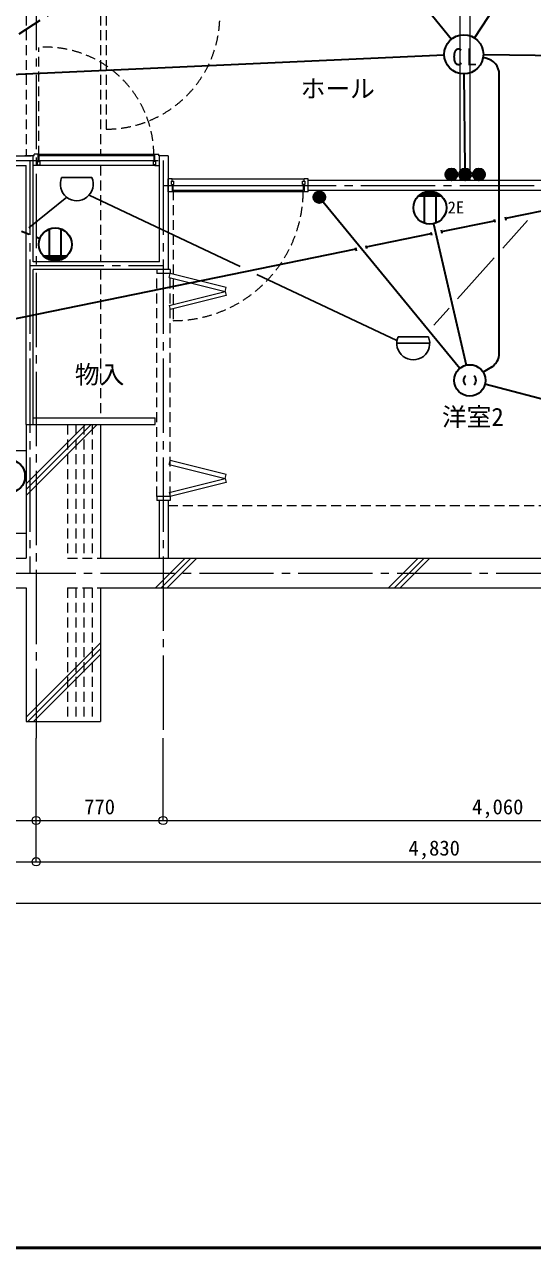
# Model space of a CAD drawing. Units: millimetres at full size, sheet at 1:50. Extents: x -9674 to 9699, y -6794 to 6791.
# Drawn here: x 1846 to 4928, y -6794 to 626 of the extents above; entities that cross this region are included whole.
import ezdxf
from ezdxf.enums import TextEntityAlignment as Align

# ---------------------------------------------------------------- set-up
doc = ezdxf.new("R2010")
doc.units = ezdxf.units.MM
doc.header["$LTSCALE"] = 50
doc.header["$PDMODE"] = 32
doc.header["$PDSIZE"] = 50
for name, pattern in [('CHAIN1', [8, 5, -1, 1, -1]), ('CHAIN2', [12, 9, -1, 1, -1]), ('DASHED1', [1.8, 1.2, -0.6]), ('DASHED3', [4, 3, -1])]:
    doc.linetypes.add(name, pattern=pattern)
for name, color, linetype, lineweight in [('0-0_図面枠', 7, 'Continuous', 9), ('1-0_芯', 134, 'DASHED1', 9), ('1-1_躯体', 134, 'Continuous', 9), ('1-2_間仕切', 134, 'Continuous', 9), ('1-3_建具', 134, 'Continuous', 9), ('1-5_設備', 134, 'Continuous', 9), ('1-8_ハッチ', 134, 'Continuous', 9), ('1-B_寸法', 134, 'Continuous', 9), ('1-C_梁', 134, 'DASHED1', 9), ('2-0_芯', 2, 'Continuous', 35), ('2-E', 2, 'Continuous', 35), ('3-3', 1, 'Continuous', 25), ('3-E', 3, 'Continuous', 35)]:
    doc.layers.add(name, color=color, linetype=linetype, lineweight=lineweight)
doc.layers.add('1-A_文字', color=134, linetype='Continuous')
doc.styles.add('ＭＳ ゴシック', font='')
doc.styles.get('ＭＳ ゴシック').set_extended_font_data('MS Gothic')

msp = doc.modelspace()

# ---------------------------------------------------------------- linework, layer by layer
at = {"layer": '0-0_図面枠'}
for p, q in [((-9673.92, -6793.93), (9698.92, -6793.93)), ((-9672.16, -6792.16), (9697.16, -6792.16)), ((-9670.4, -6790.4), (9695.4, -6790.4)), ((9693.64, -6788.64), (-9668.64, -6788.64)), ((-9666.87, -6786.88), (9691.87, -6786.88)), ((-9665.11, -6785.11), (9690.11, -6785.11)), ((-9663.35, -6783.35), (9688.35, -6783.35))]:
    msp.add_line(p, q, dxfattribs=at)
at = {"layer": '1-0_芯', "linetype": 'CHAIN2'}
for p, q in [((1917.5, 4520.51), (1917.5, -3699.49)), ((-892.5, -199.49), (2687.5, -199.49)), ((1878.5, -199.49), (1878.5, -2699.49)), ((2687.5, -199.49), (2687.5, -3699.49)), ((2687.5, -349.49), (8517.5, -349.49)), ((1878.5, -835.99), (2687.5, -835.99)), ((-8492.5, -2699.49), (8517.5, -2699.49))]:
    msp.add_line(p, q, dxfattribs=at)
at = {"layer": '1-0_芯'}
for p, q in [((2157.5, -1799.49), (2157.5, -2609.49)), ((2207.5, -1799.49), (2207.5, -2609.49)), ((2257.5, -1799.49), (2257.5, -2609.49)), ((2107.5, -2789.49), (2107.5, -3599.49)), ((2107.5, -2789.49), (2307.5, -2789.49)), ((2157.5, -2789.49), (2157.5, -3599.49)), ((2207.5, -2789.49), (2207.5, -3599.49)), ((2257.5, -2789.49), (2257.5, -3599.49))]:
    msp.add_line(p, q, dxfattribs=at)
msp.add_lwpolyline([(2107.5, -1799.49), (2107.5, -2609.49), (2307.5, -2609.49)], dxfattribs=at)
at = {"layer": '1-1_躯体'}
for p, q in [((1857.5, -1799.49), (2307.5, -1799.49)), ((1857.5, -1799.49), (1857.5, -2609.49)), ((2307.5, -1799.49), (2307.5, -2609.49)), ((2307.5, -2609.49), (6357.5, -2609.49)), ((2307.5, -2789.49), (2307.5, -3599.49)), ((1857.5, -3599.49), (2307.5, -3599.49))]:
    msp.add_line(p, q, dxfattribs=at)
for points in [[(-2642.5, -1799.49), (-2642.5, -2609.49), (1857.5, -2609.49)], [(-2642.5, -2789.49), (1857.5, -2789.49), (1857.5, -3599.49)], [(2307.5, -2789.49), (6357.5, -2789.49), (6357.5, -3599.49)]]:
    msp.add_lwpolyline(points, dxfattribs=at)
at = {"layer": '1-2_間仕切'}
for p, q in [((1003.5, -169.49), (1887.5, -169.49)), ((1904.5, -169.49), (1848.5, -169.49)), ((1899.5, -812.49), (1899.5, -169.49)), ((2717.5, -169.49), (2661.5, -169.49)), ((2666.5, -812.49), (2666.5, -169.49)), ((2717.5, -169.49), (2717.5, -859.49)), ((1003.5, -229.49), (1857.5, -229.49)), ((1857.5, -1799.49), (1857.5, -229.49)), ((5552.5, -319.49), (3567.5, -319.49)), ((5552.5, -380.49), (3567.5, -380.49)), ((2666.5, -812.49), (1899.5, -812.49)), ((1899.5, -1799.49), (1899.5, -859.49)), ((2717.5, -859.49), (1899.5, -859.49)), ((1899.5, -1759.49), (2640, -1759.49)), ((2666.5, -2609.49), (2666.5, -2259.49)), ((2717.5, -2259.49), (2717.5, -2609.49))]:
    msp.add_line(p, q, dxfattribs=at)
msp.add_lwpolyline([(1899.5, -1799.49), (2640, -1799.49), (2640, -1759.49)], dxfattribs=at)
at = {"layer": '1-3_建具', "linetype": 'DASHED1'}
for p, q in [((2342.5, 680.51), (2342.5, -8.49)), ((1934.5, -169.49), (1934.5, 487.35)), ((2747.5, -379.49), (2747.5, -1169.49)), ((2650, -2234.49), (2650, -884.49)), ((2730, -2234.49), (2730, -884.49))]:
    msp.add_line(p, q, dxfattribs=at)
at = {"layer": '1-3_建具'}
for p, q in [((1929.5, -159.49), (1904.5, -159.49)), ((1904.5, -169.49), (1904.5, -159.49)), ((1924.5, -204.49), (1924.5, -224.49)), ((1924.5, -204.49), (1939.5, -204.49)), ((1929.5, -204.49), (1929.5, -159.49)), ((1929.5, -159.49), (2636.5, -159.49)), ((1934.5, -169.49), (1934.5, -199.49)), ((2631.5, -169.49), (1934.5, -169.49)), ((1934.5, -199.49), (2631.5, -199.49)), ((1939.5, -204.49), (1939.5, -224.49)), ((2626.5, -204.49), (2626.5, -224.49)), ((2641.5, -204.49), (2626.5, -204.49)), ((2631.5, -169.49), (2631.5, -199.49)), ((2636.5, -159.49), (2661.5, -159.49)), ((2636.5, -204.49), (2636.5, -159.49)), ((2641.5, -204.49), (2641.5, -224.49)), ((2661.5, -169.49), (2661.5, -159.49)), ((1929.5, -229.49), (1899.5, -229.49)), ((1924.5, -224.49), (1939.5, -224.49)), ((1929.5, -229.49), (1929.5, -224.49)), ((2636.5, -229.49), (1929.5, -229.49)), ((2641.5, -224.49), (2626.5, -224.49)), ((2636.5, -229.49), (2636.5, -224.49)), ((2636.5, -229.49), (2666.5, -229.49)), ((2742.5, -309.49), (2717.5, -309.49)), ((2737.5, -324.49), (2752.5, -324.49)), ((2737.5, -344.49), (2737.5, -324.49)), ((2737.5, -344.49), (2752.5, -344.49)), ((2742.5, -324.49), (2742.5, -309.49)), ((2742.5, -309.49), (3542.5, -309.49)), ((2742.5, -344.49), (2742.5, -389.49)), ((2747.5, -379.49), (2747.5, -349.49)), ((2747.5, -349.49), (3537.5, -349.49)), ((2752.5, -344.49), (2752.5, -324.49)), ((3532.5, -324.49), (3547.5, -324.49)), ((3532.5, -344.49), (3532.5, -324.49)), ((3547.5, -344.49), (3532.5, -344.49)), ((3537.5, -349.49), (3537.5, -379.49)), ((3567.5, -309.49), (3542.5, -309.49)), ((3542.5, -324.49), (3542.5, -309.49)), ((3547.5, -324.49), (3547.5, -344.49)), ((3567.5, -389.49), (3567.5, -309.49)), ((3537.5, -379.49), (2747.5, -379.49)), ((3567.5, -389.49), (3542.5, -389.49)), ((2650, -859.49), (2650, -884.49)), ((2730, -859.49), (2650, -859.49)), ((2730, -884.49), (2650, -884.49)), ((2723.94, -908.74), (2730, -884.49)), ((2730, -859.49), (2730, -884.49)), ((3069.55, -969.38), (2730, -884.49)), ((2723.94, -908.74), (3063.49, -993.63)), ((2723.94, -1078.52), (3063.49, -993.63)), ((3069.55, -1017.88), (2730, -1102.77)), ((3063.49, -993.63), (3069.55, -969.38)), ((3063.49, -993.63), (3069.55, -1017.88)), ((2723.94, -1078.52), (2730, -1102.77)), ((2723.94, -2040.46), (2730, -2016.21)), ((2723.94, -2040.46), (3063.49, -2125.35)), ((3069.55, -2101.1), (2730, -2016.21)), ((2723.94, -2210.24), (3063.49, -2125.35)), ((3069.55, -2149.6), (2730, -2234.49)), ((3063.49, -2125.35), (3069.55, -2101.1)), ((3063.49, -2125.35), (3069.55, -2149.6)), ((2723.94, -2210.24), (2730, -2234.49)), ((2730, -2259.49), (2650, -2259.49)), ((2730, -2234.49), (2730, -2259.49))]:
    msp.add_line(p, q, dxfattribs=at)
for points in [[(2742.5, -389.49), (2717.5, -389.49), (2717.5, -309.49)], [(3542.5, -344.49), (3542.5, -389.49), (2742.5, -389.49)], [(2730, -2234.49), (2650, -2234.49), (2650, -2259.49)]]:
    msp.add_lwpolyline(points, dxfattribs=at)
at = {"layer": '1-3_建具', "linetype": 'DASHED1'}
for centre, radius, start, end in [((2342.5, 680.51), 689, 270, 0), ((1973.5, -169.49), 658, 0, 93.39794), ((2747.5, -379.49), 790, 270, 360)]:
    msp.add_arc(centre, radius, start, end, dxfattribs=at)
at = {"layer": '1-5_設備'}
for p, q in [((4487.5, 1140.51), (4487.5, -319.49)), ((4547.5, 1140.51), (4547.5, -319.49)), ((-862.5, -1957.49), (1857.5, -1957.49)), ((-862.5, -2457.49), (1857.5, -2457.49))]:
    msp.add_line(p, q, dxfattribs=at)
at = {"layer": '1-8_ハッチ'}
for p, q in [((1857.5, -2229.11), (2287.12, -1799.49)), ((1857.5, -2193.75), (2251.76, -1799.49)), ((1857.5, -2158.4), (2216.41, -1799.49)), ((2640.62, -2789.49), (2820.62, -2609.49)), ((2675.98, -2789.49), (2855.98, -2609.49)), ((2711.33, -2789.49), (2891.33, -2609.49)), ((4054.83, -2789.49), (4234.83, -2609.49)), ((4090.19, -2789.49), (4270.19, -2609.49)), ((4125.54, -2789.49), (4305.54, -2609.49)), ((1857.5, -3572.61), (2307.5, -3122.61)), ((1865.98, -3599.49), (2307.5, -3157.96)), ((1901.33, -3599.49), (2307.5, -3193.32))]:
    msp.add_line(p, q, dxfattribs=at)
at = {"layer": '1-B_寸法'}
for p, q in [((1917.5, -4449.49), (1917.5, -3699.49)), ((2687.5, -4199.49), (2687.5, -3699.49)), ((-892.5, -4199.49), (1917.5, -4199.49)), ((1917.5, -4199.49), (2687.5, -4199.49)), ((2687.5, -4199.49), (6747.5, -4199.49)), ((-3032.5, -4449.49), (1917.5, -4449.49)), ((1917.5, -4449.49), (6747.5, -4449.49)), ((-6752.5, -4699.49), (6747.5, -4699.49))]:
    msp.add_line(p, q, dxfattribs=at)
for p in [(1917.5, -4199.49), (2687.5, -4199.49), (1917.5, -4449.49)]:
    msp.add_point(p, dxfattribs=at)
at = {"layer": '1-C_梁'}
for p, q in [((1857.5, 680.51), (1857.5, -169.49)), ((2307.5, 680.51), (2307.5, -159.49)), ((2307.5, -229.49), (2307.5, -812.49)), ((2307.5, -859.49), (2307.5, -1759.49)), ((2717.5, -2289.49), (6322.5, -2289.49))]:
    msp.add_line(p, q, dxfattribs=at)
at = {"layer": '2-0_芯'}
for p, q in [((4872.05, 996.47), (4576.27, 544.36)), ((4095.98, 955.71), (4436.32, 537.12)), ((4392.6, 439.56), (730.41, 272.82)), ((4644.34, 421.17), (4628.17, 424.06)), ((4630.01, 443.62), (5927.58, 428.99)), ((4519.52, -247.25), (4512.67, 326.2)), ((4726.75, -1366.64), (4726.75, 322.73)), ((4407.36, -304.86), (4407.36, -261.66)), ((4416.97, -313.72), (4416.97, -252.8)), ((4426.57, -317.96), (4426.57, -248.56)), ((4436.17, -319.27), (4436.17, -247.25)), ((4445.77, -317.96), (4445.77, -248.56)), ((4455.37, -313.72), (4455.37, -252.8)), ((4464.98, -304.86), (4464.98, -261.66)), ((4490.71, -304.86), (4490.71, -261.66)), ((4500.32, -313.72), (4500.32, -252.8)), ((4509.92, -317.96), (4509.92, -248.56)), ((4519.52, -319.27), (4519.52, -247.25)), ((4529.12, -317.96), (4529.12, -248.56)), ((4538.72, -313.72), (4538.72, -252.8)), ((4548.32, -304.86), (4548.32, -261.66)), ((4574.06, -304.86), (4574.06, -261.66)), ((4583.66, -313.72), (4583.66, -252.8)), ((4593.27, -317.96), (4593.27, -248.56)), ((4602.87, -319.27), (4602.87, -247.25)), ((4612.47, -317.96), (4612.47, -248.56)), ((4622.07, -313.72), (4622.07, -252.8)), ((4631.67, -304.86), (4631.67, -261.66)), ((3671.04, -420.87), (3599.03, -420.87)), ((3669.74, -411.27), (3600.33, -411.27)), ((3669.74, -430.47), (3600.33, -430.47)), ((3665.49, -401.67), (3604.57, -401.67)), ((3665.49, -440.07), (3604.57, -440.07)), ((3656.64, -392.06), (3613.43, -392.06)), ((4377.23, -414.92), (4234.4, -414.92)), ((4374.16, -411.92), (4237.48, -411.92)), ((4367.13, -405.92), (4244.51, -405.92)), ((4358.5, -399.92), (4253.14, -399.92)), ((4347.28, -393.92), (4264.35, -393.92)), ((4270.82, -391.24), (4270.82, -578.63)), ((4330.14, -387.92), (4281.5, -387.92)), ((4340.82, -391.24), (4340.82, -578.63)), ((3656.64, -449.68), (3613.43, -449.68)), ((3657.9, -448.69), (4487.38, -1457.83)), ((4328.35, -582.39), (4526.3, -1438.66)), ((1998.18, -800.81), (1998.18, -613.42)), ((2068.18, -800.81), (2068.18, -613.42)), ((1961.77, -777.13), (2104.6, -777.13)), ((1964.84, -780.13), (2101.52, -780.13)), ((1971.87, -786.13), (2094.49, -786.13)), ((1980.5, -792.13), (2085.86, -792.13)), ((1991.72, -798.13), (2074.65, -798.13)), ((2008.86, -804.13), (2057.5, -804.13)), ((4678.45, -1452.24), (4629.01, -1482.1)), ((6118.05, -1939.66), (4639.63, -1555.13)), ((1848.1, -2087.64), (1848.1, -2136.28))]:
    msp.add_line(p, q, dxfattribs=at)
at = {"layer": '2-0_芯', "linetype": 'CHAIN1'}
msp.add_line((1177.69, -370.45), (1940.11, -670.49), dxfattribs=at)
at = {"layer": '2-0_芯'}
for centre, radius in [((4436.17, -283.26), 36.01), ((4519.52, -283.26), 36.01), ((4602.87, -283.26), 36.01), ((3635.03, -420.87), 36.01), ((4305.82, -484.94), 100.02), ((2033.18, -707.12), 100.02), ((1751.09, -2111.96), 100.02)]:
    msp.add_circle(centre, radius, dxfattribs=at)
for centre, start, end in [((4626.75, 322.73), 0, 79.86557), ((4626.75, -1366.64), 301.13198, 0)]:
    msp.add_arc(centre, 100, start, end, dxfattribs=at)
at = {"layer": '2-E'}
for centre, radius in [((4511.25, 444.96), 118.77), ((4547.7, -1531.22), 95)]:
    msp.add_circle(centre, radius, dxfattribs=at)
for centre, start, end in [((4547.77, -1531.22), 134.60825, 225.39172), ((4547.62, -1531.22), 314.60825, 45.39172)]:
    msp.add_arc(centre, 38.07, start, end, dxfattribs=at)
at = {"layer": '3-3'}
for p, q in [((2072.09, -302.12), (2255.46, -302.12)), ((2102.73, -421.36), (1873.57, -606.16)), ((2239.23, -407.8), (3154.46, -840.4)), ((4898.72, -562.35), (4748.03, -730.52)), ((4696.03, -788.54), (4472.64, -1037.83)), ((3256.57, -888.66), (4106.08, -1290.2)), ((4422.27, -1094.05), (4329.88, -1197.16)), ((4104.7, -1306.82), (4304.74, -1306.82)), ((4113.03, -1266.81), (4296.4, -1266.81))]:
    msp.add_line(p, q, dxfattribs=at)
for centre in [(2163.78, -342.12), (4204.72, -1306.81)]:
    msp.add_arc(centre, 100.03, 156.4305, 23.56947, dxfattribs=at)
at = {"layer": '3-E', "linetype": 'DASHED3'}
msp.add_line((5975.55, 3246.82), (1422.54, 316.73), dxfattribs=at)
at = {"layer": '3-E'}
for p, q in [((5402.27, -419.34), (4765.3, -549.69)), ((4375.64, -629.42), (4698.3, -563.4)), ((4696.29, -553.6), (4700.3, -573.19)), ((4763.29, -539.89), (4767.3, -559.48)), ((3919, -722.87), (4313.77, -642.08)), ((4311.77, -632.29), (4315.78, -651.88)), ((4373.64, -619.63), (4377.65, -639.22)), ((3857.3, -735.5), (1114.75, -1296.72)), ((3855.29, -725.7), (3859.3, -745.29)), ((3917, -713.07), (3921.01, -732.67))]:
    msp.add_line(p, q, dxfattribs=at)

# ---------------------------------------------------------------- texts
at = {"layer": '1-A_文字', "style": 'ＭＳ ゴシック'}
for s, p in [('ホール', (3521.66, 149.2)), ('物入', (2152.21, -1584.06)), ('洋室2', (4378.9, -1840.61))]:
    msp.add_text(s, height=110, dxfattribs=at).set_placement(p, align=Align.BOTTOM_LEFT)
at = {"layer": '1-B_寸法', "style": 'ＭＳ ゴシック'}
for s, p in [('770', (2208.75, -4189.49)), ('4,060', (4561.25, -4189.49)), ('4,830', (4176.25, -4439.49))]:
    msp.add_text(s, height=91.64, dxfattribs=at).set_placement(p, align=Align.BOTTOM_LEFT)
at = {"layer": '2-0_芯', "color": 7, "style": 'ＭＳ ゴシック'}
msp.add_text('2E', height=73.31, dxfattribs=at).set_placement((4413.63, -541.76), align=Align.BOTTOM_LEFT)
at = {"layer": '2-E', "color": 7, "insert": (4440.17, 376.06), "char_height": 104.5, "attachment_point": 7, "style": 'ＭＳ ゴシック'}
msp.add_mtext('\\T1.36;\\W0.9;CL', dxfattribs=at)

doc.saveas('drawing.dxf')
